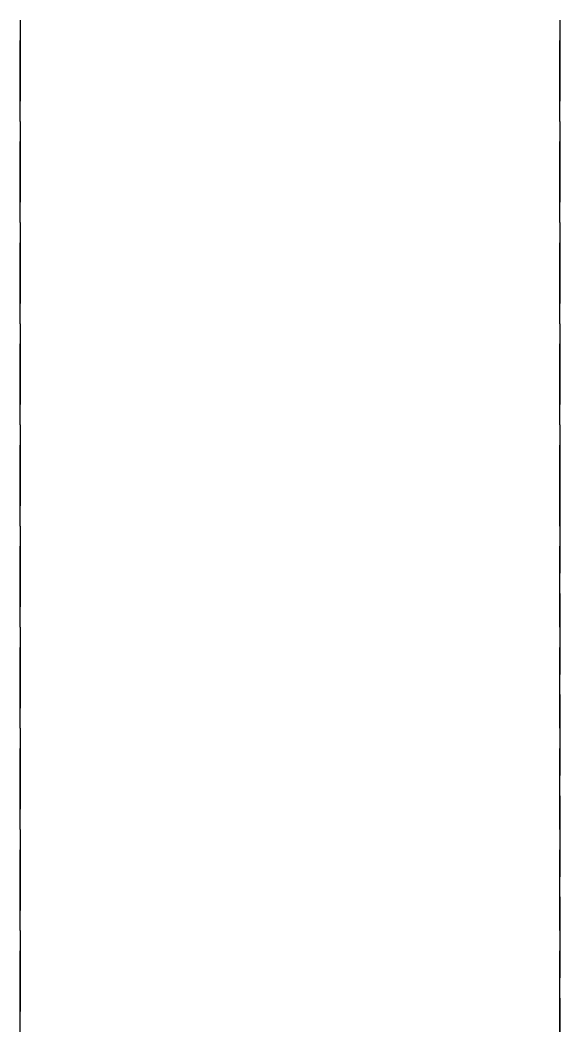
# Model space of a CAD drawing. Header units: millimetres. Extents: x 870.7 to 910.7, y -75 to 0.
import ezdxf

# ---------------------------------------------------------------- set-up
doc = ezdxf.new("R2010")
doc.units = ezdxf.units.MM
doc.header["$LTSCALE"] = 0.5
doc.linetypes.add('ACAD_ISO02W100', pattern=[15, 12, -3])
doc.layers.add('0-Sketch', color=20, linetype='ACAD_ISO02W100')

msp = doc.modelspace()

# ---------------------------------------------------------------- linework, layer by layer
at = {"layer": '0-Sketch'}
for points in [[(870.678, -75, 420.648), (870.678, -75, 500.648), (870.678, 0, 500.648), (870.678, 0, 420.648)], [(910.678, -35, 480.648), (910.678, -35, 460.648), (910.678, -75, 420.648), (910.678, 0, 420.648), (910.678, 0, 480.648)]]:
    msp.add_polyline3d(points, close=True, dxfattribs=at)

doc.saveas('drawing.dxf')
